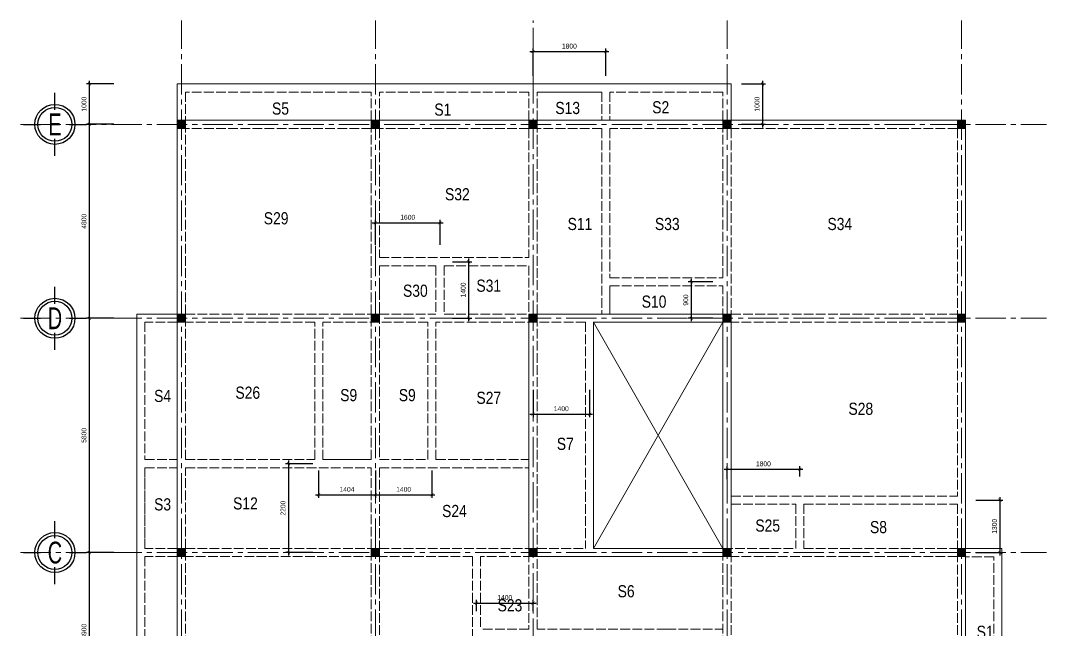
# Model space of a CAD drawing. Header units: inches. Extents: x 1604615 to 1925968, y -294302 to 52467.
# Drawn here: x 1792252 to 1817633, y -251086 to -236011 of the extents above; entities that cross this region are included whole.
import ezdxf
from ezdxf.enums import TextEntityAlignment as Align

# ---------------------------------------------------------------- set-up
doc = ezdxf.new("R2010")
doc.units = ezdxf.units.IN
doc.header["$LTSCALE"] = 20
doc.header["$MEASUREMENT"] = 0
for name, pattern in [('ACAD_ISO02W100', [15, 12, -3]), ('ACAD_ISO03W100', [30, 12, -18]), ('CENTER2', [1.125, 0.75, -0.125, 0.125, -0.125])]:
    doc.linetypes.add(name, pattern=pattern)
doc.layers.get('0').update_dxf_attribs({"lineweight": 13})
for name, color, linetype, lineweight in [('kich thuoc', 8, 'Continuous', 13), ('net dut', 7, 'Continuous', 9), ('truc', 16, 'CENTER2', 9)]:
    doc.layers.add(name, color=color, linetype=linetype, lineweight=lineweight)
doc.layers.add('TEXT2', color=4, linetype='Continuous')
doc.styles.add('chu', font='VHELVCN.TTF')
doc.styles.add('text', font='ARIALN.TTF')
doc.dimstyles.new('100THEPMU', dxfattribs={"dimtxt": 120, "dimasz": 75, "dimexe": 75, "dimexo": 250, "dimgap": 75, "dimtad": 1, "dimdec": 0, "dimzin": 4, "dimdsep": 46, "dimtxsty": 'Standard', "dimblk": 'ARCHTICK', "dimcen": 10, "dimdle": 75, "dimadec": 0, "dimazin": 0, "dimtfac": 1, "dimtdec": 0, "dimtix": 1, "dimtofl": 0, "dimtmove": 1, "dimatfit": 3, "dimfxl": 600, "dimfxlon": 1, "dimtolj": 1, "dimtzin": 0, "dimarcsym": 0})

# ---------------------------------------------------------------- blocks, each defined once
blk = doc.blocks.new('_ArchTick')
at = {"color": 0, "linetype": 'ByBlock', "const_width": 0.15}
blk.add_lwpolyline([(-0.5, -0.5), (0.5, 0.5)], dxfattribs=at)
blk = doc.blocks.new('*D518')
at = {"layer": 'Defpoints', "color": 0}
for p in [(1793957, -249181), (1796130, -249181), (1796130, -253081)]:
    blk.add_point(p, dxfattribs=at)
at = {"layer": 'kich thuoc', "color": 0, "lineweight": -2}
for p, q in [((1794557, -249181), (1793882, -249181)), ((1793957, -253156), (1793957, -249106)), ((1794557, -253081), (1793882, -253081))]:
    blk.add_line(p, q, dxfattribs=at)
at = {"layer": 'kich thuoc', "color": 0, "lineweight": -2, "xscale": 75, "yscale": 75, "zscale": 75}
for p, rotation in [((1793957, -249181), 90), ((1793957, -253081), 270)]:
    blk.add_blockref('_ArchTick', p, dxfattribs=dict(at, rotation=rotation))
at = {"layer": 'kich thuoc', "color": 0, "insert": (1793822, -251131), "char_height": 120, "attachment_point": 5, "rotation": 90}
blk.add_mtext('\\A1;3900', dxfattribs=at)
blk = doc.blocks.new('*D519')
at = {"layer": 'Defpoints', "color": 0}
for p in [(1793957, -243381), (1796130, -243381), (1796130, -249181)]:
    blk.add_point(p, dxfattribs=at)
at = {"layer": 'kich thuoc', "color": 0, "lineweight": -2}
for p, q in [((1794557, -243381), (1793882, -243381)), ((1793957, -249256), (1793957, -243306)), ((1794557, -249181), (1793882, -249181))]:
    blk.add_line(p, q, dxfattribs=at)
at = {"layer": 'kich thuoc', "color": 0, "lineweight": -2, "xscale": 75, "yscale": 75, "zscale": 75}
for p, rotation in [((1793957, -243381), 90), ((1793957, -249181), 270)]:
    blk.add_blockref('_ArchTick', p, dxfattribs=dict(at, rotation=rotation))
at = {"layer": 'kich thuoc', "color": 0, "insert": (1793822, -246281), "char_height": 120, "attachment_point": 5, "rotation": 90}
blk.add_mtext('\\A1;5800', dxfattribs=at)
blk = doc.blocks.new('*D520')
at = {"layer": 'Defpoints', "color": 0}
for p in [(1793957, -238581), (1796130, -238581), (1796130, -243381)]:
    blk.add_point(p, dxfattribs=at)
at = {"layer": 'kich thuoc', "color": 0, "lineweight": -2}
for p, q in [((1794557, -238581), (1793882, -238581)), ((1793957, -243456), (1793957, -238506)), ((1794557, -243381), (1793882, -243381))]:
    blk.add_line(p, q, dxfattribs=at)
at = {"layer": 'kich thuoc', "color": 0, "lineweight": -2, "xscale": 75, "yscale": 75, "zscale": 75}
for p, rotation in [((1793957, -238581), 90), ((1793957, -243381), 270)]:
    blk.add_blockref('_ArchTick', p, dxfattribs=dict(at, rotation=rotation))
at = {"layer": 'kich thuoc', "color": 0, "insert": (1793822, -240981), "char_height": 120, "attachment_point": 5, "rotation": 90}
blk.add_mtext('\\A1;4800', dxfattribs=at)
blk = doc.blocks.new('*D521')
at = {"layer": 'Defpoints', "color": 0}
for p in [(1793957, -237581), (1796130, -237581), (1796130, -238581)]:
    blk.add_point(p, dxfattribs=at)
at = {"layer": 'kich thuoc', "color": 0, "lineweight": -2}
for p, q in [((1793957, -238656), (1793957, -237506)), ((1794557, -237581), (1793882, -237581)), ((1794557, -238581), (1793882, -238581))]:
    blk.add_line(p, q, dxfattribs=at)
at = {"layer": 'kich thuoc', "color": 0, "lineweight": -2, "xscale": 75, "yscale": 75, "zscale": 75}
for p, rotation in [((1793957, -237581), 90), ((1793957, -238581), 270)]:
    blk.add_blockref('_ArchTick', p, dxfattribs=dict(at, rotation=rotation))
at = {"layer": 'kich thuoc', "color": 0, "insert": (1793822, -238081), "char_height": 120, "attachment_point": 5, "rotation": 90}
blk.add_mtext('\\A1;1000', dxfattribs=at)
blk = doc.blocks.new('*D525')
at = {"layer": 'Defpoints', "color": 0}
for p in [(1804930, -250430), (1803530, -250880), (1804930, -250880)]:
    blk.add_point(p, dxfattribs=at)
at = {"layer": 'kich thuoc', "color": 0, "lineweight": -2}
for p, q in [((1803455, -250430), (1805005, -250430)), ((1803530, -250630), (1803530, -250355)), ((1804930, -250630), (1804930, -250355))]:
    blk.add_line(p, q, dxfattribs=at)
at = {"layer": 'kich thuoc', "color": 0, "lineweight": -2, "xscale": 75, "yscale": 75, "zscale": 75, "rotation": 180}
blk.add_blockref('_ArchTick', (1803530, -250430), dxfattribs=at)
at = {"layer": 'kich thuoc', "color": 0, "lineweight": -2, "xscale": 75, "yscale": 75, "zscale": 75}
blk.add_blockref('_ArchTick', (1804930, -250430), dxfattribs=at)
at = {"layer": 'kich thuoc', "color": 0, "insert": (1804230, -250295), "char_height": 120, "attachment_point": 5}
blk.add_mtext('\\A1;1400', dxfattribs=at)
blk = doc.blocks.new('*D526')
at = {"layer": 'Defpoints', "color": 0}
for p in [(1815430, -247881), (1815430, -249181), (1816482, -249181)]:
    blk.add_point(p, dxfattribs=at)
at = {"layer": 'kich thuoc', "color": 0, "lineweight": -2}
for p, q in [((1815882, -247881), (1816557, -247881)), ((1816482, -247806), (1816482, -249256)), ((1815882, -249181), (1816557, -249181))]:
    blk.add_line(p, q, dxfattribs=at)
at = {"layer": 'kich thuoc', "color": 0, "lineweight": -2, "xscale": 75, "yscale": 75, "zscale": 75}
for p, rotation in [((1816482, -247881), 90), ((1816482, -249181), 270)]:
    blk.add_blockref('_ArchTick', p, dxfattribs=dict(at, rotation=rotation))
at = {"layer": 'kich thuoc', "color": 0, "insert": (1816347, -248531), "char_height": 120, "attachment_point": 5, "rotation": 90}
blk.add_mtext('\\A1;1300', dxfattribs=at)
blk = doc.blocks.new('*D527')
at = {"layer": 'Defpoints', "color": 0}
for p in [(1811530, -247120), (1809730, -247613), (1811530, -247545)]:
    blk.add_point(p, dxfattribs=at)
at = {"layer": 'kich thuoc', "color": 0, "lineweight": -2}
for p, q in [((1809655, -247120), (1811605, -247120)), ((1809730, -247363), (1809730, -247045)), ((1811530, -247295), (1811530, -247045))]:
    blk.add_line(p, q, dxfattribs=at)
at = {"layer": 'kich thuoc', "color": 0, "lineweight": -2, "xscale": 75, "yscale": 75, "zscale": 75, "rotation": 180}
blk.add_blockref('_ArchTick', (1809730, -247120), dxfattribs=at)
at = {"layer": 'kich thuoc', "color": 0, "lineweight": -2, "xscale": 75, "yscale": 75, "zscale": 75}
blk.add_blockref('_ArchTick', (1811530, -247120), dxfattribs=at)
at = {"layer": 'kich thuoc', "color": 0, "insert": (1810630, -246985), "char_height": 120, "attachment_point": 5}
blk.add_mtext('\\A1;1800', dxfattribs=at)
blk = doc.blocks.new('*D528')
at = {"layer": 'Defpoints', "color": 0}
for p in [(1804930, -244856), (1806330, -244856), (1806330, -245756)]:
    blk.add_point(p, dxfattribs=at)
at = {"layer": 'kich thuoc', "color": 0, "lineweight": -2}
for p, q in [((1804930, -245156), (1804930, -245831)), ((1806330, -245156), (1806330, -245831)), ((1804855, -245756), (1806405, -245756))]:
    blk.add_line(p, q, dxfattribs=at)
at = {"layer": 'kich thuoc', "color": 0, "lineweight": -2, "xscale": 75, "yscale": 75, "zscale": 75, "rotation": 180}
blk.add_blockref('_ArchTick', (1804930, -245756), dxfattribs=at)
at = {"layer": 'kich thuoc', "color": 0, "lineweight": -2, "xscale": 75, "yscale": 75, "zscale": 75}
blk.add_blockref('_ArchTick', (1806330, -245756), dxfattribs=at)
at = {"layer": 'kich thuoc', "color": 0, "insert": (1805630, -245621), "char_height": 120, "attachment_point": 5}
blk.add_mtext('\\A1;1400', dxfattribs=at)
blk = doc.blocks.new('*D529')
at = {"layer": 'Defpoints', "color": 0}
for p in [(1801030, -246654), (1799626, -246854), (1801030, -247753)]:
    blk.add_point(p, dxfattribs=at)
at = {"layer": 'kich thuoc', "color": 0, "lineweight": -2}
for p, q in [((1799626, -247153), (1799626, -247828)), ((1801030, -247153), (1801030, -247828)), ((1799551, -247753), (1801105, -247753))]:
    blk.add_line(p, q, dxfattribs=at)
at = {"layer": 'kich thuoc', "color": 0, "lineweight": -2, "xscale": 75, "yscale": 75, "zscale": 75, "rotation": 180}
blk.add_blockref('_ArchTick', (1799626, -247753), dxfattribs=at)
at = {"layer": 'kich thuoc', "color": 0, "lineweight": -2, "xscale": 75, "yscale": 75, "zscale": 75}
blk.add_blockref('_ArchTick', (1801030, -247753), dxfattribs=at)
at = {"layer": 'kich thuoc', "color": 0, "insert": (1800328, -247618), "char_height": 120, "attachment_point": 5}
blk.add_mtext('\\A1;1404', dxfattribs=at)
blk = doc.blocks.new('*D530')
at = {"layer": 'Defpoints', "color": 0}
for p in [(1801030, -246654), (1802430, -246531), (1802430, -247753)]:
    blk.add_point(p, dxfattribs=at)
at = {"layer": 'kich thuoc', "color": 0, "lineweight": -2}
for p, q in [((1801030, -247153), (1801030, -247828)), ((1802430, -247153), (1802430, -247828)), ((1800955, -247753), (1802505, -247753))]:
    blk.add_line(p, q, dxfattribs=at)
at = {"layer": 'kich thuoc', "color": 0, "lineweight": -2, "xscale": 75, "yscale": 75, "zscale": 75, "rotation": 180}
blk.add_blockref('_ArchTick', (1801030, -247753), dxfattribs=at)
at = {"layer": 'kich thuoc', "color": 0, "lineweight": -2, "xscale": 75, "yscale": 75, "zscale": 75}
blk.add_blockref('_ArchTick', (1802430, -247753), dxfattribs=at)
at = {"layer": 'kich thuoc', "color": 0, "insert": (1801730, -247618), "char_height": 120, "attachment_point": 5}
blk.add_mtext('\\A1;1400', dxfattribs=at)
blk = doc.blocks.new('*D531')
at = {"layer": 'Defpoints', "color": 0}
for p in [(1800930, -246981), (1798880, -249181), (1800930, -249181)]:
    blk.add_point(p, dxfattribs=at)
at = {"layer": 'kich thuoc', "color": 0, "lineweight": -2}
for p, q in [((1798880, -246906), (1798880, -249256)), ((1799480, -246981), (1798805, -246981)), ((1799480, -249181), (1798805, -249181))]:
    blk.add_line(p, q, dxfattribs=at)
at = {"layer": 'kich thuoc', "color": 0, "lineweight": -2, "xscale": 75, "yscale": 75, "zscale": 75}
for p, rotation in [((1798880, -246981), 90), ((1798880, -249181), 270)]:
    blk.add_blockref('_ArchTick', p, dxfattribs=dict(at, rotation=rotation))
at = {"layer": 'kich thuoc', "color": 0, "insert": (1798745, -248081), "char_height": 120, "attachment_point": 5, "rotation": 90}
blk.add_mtext('\\A1;2200', dxfattribs=at)
blk = doc.blocks.new('*D532')
at = {"layer": 'Defpoints', "color": 0}
for p in [(1802689, -241981), (1802689, -243381), (1803338, -243381)]:
    blk.add_point(p, dxfattribs=at)
at = {"layer": 'kich thuoc', "color": 0, "lineweight": -2}
for p, q in [((1802939, -241981), (1803413, -241981)), ((1803338, -241906), (1803338, -243456)), ((1802939, -243381), (1803413, -243381))]:
    blk.add_line(p, q, dxfattribs=at)
at = {"layer": 'kich thuoc', "color": 0, "lineweight": -2, "xscale": 75, "yscale": 75, "zscale": 75}
for p, rotation in [((1803338, -241981), 90), ((1803338, -243381), 270)]:
    blk.add_blockref('_ArchTick', p, dxfattribs=dict(at, rotation=rotation))
at = {"layer": 'kich thuoc', "color": 0, "insert": (1803203, -242681), "char_height": 120, "attachment_point": 5, "rotation": 90}
blk.add_mtext('\\A1;1400', dxfattribs=at)
blk = doc.blocks.new('*D533')
at = {"layer": 'Defpoints', "color": 0}
for p in [(1802630, -241017), (1801030, -241818), (1802630, -241818)]:
    blk.add_point(p, dxfattribs=at)
at = {"layer": 'kich thuoc', "color": 0, "lineweight": -2}
for p, q in [((1800955, -241017), (1802705, -241017)), ((1801030, -241568), (1801030, -240942)), ((1802630, -241568), (1802630, -240942))]:
    blk.add_line(p, q, dxfattribs=at)
at = {"layer": 'kich thuoc', "color": 0, "lineweight": -2, "xscale": 75, "yscale": 75, "zscale": 75, "rotation": 180}
blk.add_blockref('_ArchTick', (1801030, -241017), dxfattribs=at)
at = {"layer": 'kich thuoc', "color": 0, "lineweight": -2, "xscale": 75, "yscale": 75, "zscale": 75}
blk.add_blockref('_ArchTick', (1802630, -241017), dxfattribs=at)
at = {"layer": 'kich thuoc', "color": 0, "insert": (1801830, -240882), "char_height": 120, "attachment_point": 5}
blk.add_mtext('\\A1;1600', dxfattribs=at)
blk = doc.blocks.new('*D534')
at = {"layer": 'Defpoints', "color": 0}
for p in [(1809630, -242481), (1808845, -243381), (1809630, -243381)]:
    blk.add_point(p, dxfattribs=at)
at = {"layer": 'kich thuoc', "color": 0, "lineweight": -2}
for p, q in [((1809380, -242481), (1808770, -242481)), ((1808845, -242406), (1808845, -243456)), ((1809380, -243381), (1808770, -243381))]:
    blk.add_line(p, q, dxfattribs=at)
at = {"layer": 'kich thuoc', "color": 0, "lineweight": -2, "xscale": 75, "yscale": 75, "zscale": 75}
for p, rotation in [((1808845, -242481), 90), ((1808845, -243381), 270)]:
    blk.add_blockref('_ArchTick', p, dxfattribs=dict(at, rotation=rotation))
at = {"layer": 'kich thuoc', "color": 0, "insert": (1808710, -242931), "char_height": 120, "attachment_point": 5, "rotation": 90}
blk.add_mtext('\\A1;900', dxfattribs=at)
blk = doc.blocks.new('*D535')
at = {"layer": 'Defpoints', "color": 0}
for p in [(1806730, -236781), (1806730, -237724), (1804930, -238481)]:
    blk.add_point(p, dxfattribs=at)
at = {"layer": 'kich thuoc', "color": 0, "lineweight": -2}
for p, q in [((1804855, -236781), (1806805, -236781)), ((1804930, -237381), (1804930, -236706)), ((1806730, -237381), (1806730, -236706))]:
    blk.add_line(p, q, dxfattribs=at)
at = {"layer": 'kich thuoc', "color": 0, "lineweight": -2, "xscale": 75, "yscale": 75, "zscale": 75, "rotation": 180}
blk.add_blockref('_ArchTick', (1804930, -236781), dxfattribs=at)
at = {"layer": 'kich thuoc', "color": 0, "lineweight": -2, "xscale": 75, "yscale": 75, "zscale": 75}
blk.add_blockref('_ArchTick', (1806730, -236781), dxfattribs=at)
at = {"layer": 'kich thuoc', "color": 0, "insert": (1805830, -236646), "char_height": 120, "attachment_point": 5}
blk.add_mtext('\\A1;1800', dxfattribs=at)
blk = doc.blocks.new('*D536')
at = {"layer": 'Defpoints', "color": 0}
for p in [(1809834, -237581), (1809834, -238581), (1810607, -238581)]:
    blk.add_point(p, dxfattribs=at)
at = {"layer": 'kich thuoc', "color": 0, "lineweight": -2}
for p, q in [((1810607, -237506), (1810607, -238656)), ((1810084, -237581), (1810682, -237581)), ((1810084, -238581), (1810682, -238581))]:
    blk.add_line(p, q, dxfattribs=at)
at = {"layer": 'kich thuoc', "color": 0, "lineweight": -2, "xscale": 75, "yscale": 75, "zscale": 75}
for p, rotation in [((1810607, -237581), 90), ((1810607, -238581), 270)]:
    blk.add_blockref('_ArchTick', p, dxfattribs=dict(at, rotation=rotation))
at = {"layer": 'kich thuoc', "color": 0, "insert": (1810472, -238081), "char_height": 120, "attachment_point": 5, "rotation": 90}
blk.add_mtext('\\A1;1000', dxfattribs=at)

msp = doc.modelspace()

# ---------------------------------------------------------------- linework, layer by layer
at = {"linetype": 'ACAD_ISO03W100'}
for points in [[(1796129.9, -238681.5), (1796329.9, -238681.5), (1796329.9, -238481.5), (1796129.9, -238481.5)], [(1800929.9, -238681.5), (1801129.9, -238681.5), (1801129.9, -238481.5), (1800929.9, -238481.5)], [(1804829.9, -238681.5), (1805029.9, -238681.5), (1805029.9, -238481.5), (1804829.9, -238481.5)], [(1809629.9, -238681.5), (1809829.9, -238681.5), (1809829.9, -238481.5), (1809629.9, -238481.5)], [(1815429.9, -238681.5), (1815629.9, -238681.5), (1815629.9, -238481.5), (1815429.9, -238481.5)], [(1796129.9, -243481.5), (1796329.9, -243481.5), (1796329.9, -243281.5), (1796129.9, -243281.5)], [(1800929.9, -243481.5), (1801129.9, -243481.5), (1801129.9, -243281.5), (1800929.9, -243281.5)], [(1804829.9, -243481.5), (1805029.9, -243481.5), (1805029.9, -243281.5), (1804829.9, -243281.5)], [(1809629.9, -243481.5), (1809829.9, -243481.5), (1809829.9, -243281.5), (1809629.9, -243281.5)], [(1815429.9, -243481.5), (1815629.9, -243481.5), (1815629.9, -243281.5), (1815429.9, -243281.5)], [(1796129.9, -249281.5), (1796329.9, -249281.5), (1796329.9, -249081.5), (1796129.9, -249081.5)], [(1800929.9, -249281.5), (1801129.9, -249281.5), (1801129.9, -249081.5), (1800929.9, -249081.5)], [(1804829.9, -249281.5), (1805029.9, -249281.5), (1805029.9, -249081.5), (1804829.9, -249081.5)], [(1809629.9, -249281.5), (1809829.9, -249281.5), (1809829.9, -249081.5), (1809629.9, -249081.5)], [(1815429.9, -249281.5), (1815629.9, -249281.5), (1815629.9, -249081.5), (1815429.9, -249081.5)]]:
    msp.add_lwpolyline(points, close=True, dxfattribs=at)
for points in [[(1796129.9, -238481.5), (1796329.9, -238481.5), (1796129.9, -238681.5), (1796329.9, -238681.5)], [(1800929.9, -238481.5), (1801129.9, -238481.5), (1800929.9, -238681.5), (1801129.9, -238681.5)], [(1804829.9, -238481.5), (1805029.9, -238481.5), (1804829.9, -238681.5), (1805029.9, -238681.5)], [(1809629.9, -238481.5), (1809829.9, -238481.5), (1809629.9, -238681.5), (1809829.9, -238681.5)], [(1815429.9, -238481.5), (1815629.9, -238481.5), (1815429.9, -238681.5), (1815629.9, -238681.5)], [(1796129.9, -243281.5), (1796329.9, -243281.5), (1796129.9, -243481.5), (1796329.9, -243481.5)], [(1800929.9, -243281.5), (1801129.9, -243281.5), (1800929.9, -243481.5), (1801129.9, -243481.5)], [(1804829.9, -243281.5), (1805029.9, -243281.5), (1804829.9, -243481.5), (1805029.9, -243481.5)], [(1809629.9, -243281.5), (1809829.9, -243281.5), (1809629.9, -243481.5), (1809829.9, -243481.5)], [(1815429.9, -243281.5), (1815629.9, -243281.5), (1815429.9, -243481.5), (1815629.9, -243481.5)], [(1796129.9, -249081.5), (1796329.9, -249081.5), (1796129.9, -249281.5), (1796329.9, -249281.5)], [(1800929.9, -249081.5), (1801129.9, -249081.5), (1800929.9, -249281.5), (1801129.9, -249281.5)], [(1804829.9, -249081.5), (1805029.9, -249081.5), (1804829.9, -249281.5), (1805029.9, -249281.5)], [(1809629.9, -249081.5), (1809829.9, -249081.5), (1809629.9, -249281.5), (1809829.9, -249281.5)], [(1815429.9, -249081.5), (1815629.9, -249081.5), (1815429.9, -249281.5), (1815629.9, -249281.5)]]:
    msp.add_solid(points, dxfattribs=at)
at = {"layer": 'net dut', "linetype": 'Continuous'}
for p, q in [((1796129.9, -238481.5), (1796129.9, -237581.5)), ((1796129.9, -237581.5), (1809834, -237581.5)), ((1809834, -237581.5), (1809834, -238481.5)), ((1809629.9, -238481.5), (1815429.9, -238481.5)), ((1796129.9, -238681.5), (1796129.9, -243481.5)), ((1815629.9, -249081.5), (1815629.9, -238681.5)), ((1795129.9, -253181.5), (1795129.9, -243281.3)), ((1795129.9, -243281.3), (1796129.9, -243281.3)), ((1806429.9, -243481.5), (1809629.9, -249081.5)), ((1806429.9, -249081.5), (1809629.9, -243481.5)), ((1815629.9, -249081.5), (1816529.9, -249081.5)), ((1816529.9, -257081.5), (1816529.9, -249081.5))]:
    msp.add_line(p, q, dxfattribs=at)
at = {"layer": 'net dut', "linetype": 'ACAD_ISO02W100'}
for p, q in [((1800929.9, -237781.5), (1796336.4, -237781.5)), ((1796336.4, -237781.5), (1796336.4, -238481.5)), ((1800929.9, -238481.5), (1800929.9, -237781.5)), ((1804829.9, -237781.5), (1801129.9, -237781.5)), ((1801129.9, -238481.5), (1801129.9, -237781.5)), ((1804829.9, -238481.5), (1804829.9, -237781.5)), ((1806629.9, -237781.5), (1805029.9, -237781.5)), ((1805029.9, -238481.5), (1805029.9, -237781.5)), ((1805029.9, -237781.5), (1806629.9, -237781.5)), ((1806629.9, -237781.5), (1806629.9, -238481.5)), ((1809629.9, -237781.5), (1806829.9, -237781.5)), ((1806829.9, -237781.5), (1806829.9, -238481.5)), ((1809629.9, -238481.5), (1809629.9, -237781.5)), ((1809629.9, -238481.5), (1806829.9, -238481.5)), ((1796329.9, -246881.5), (1796329.9, -238681.5)), ((1806629.9, -238681.5), (1806629.9, -243281.5)), ((1815429.9, -238681.5), (1806829.9, -238681.5)), ((1806829.9, -238681.5), (1806829.9, -242381.5)), ((1815429.9, -238681.5), (1815429.9, -247781.5)), ((1801129.9, -241881.5), (1804829.9, -241881.5)), ((1801129.9, -242081.5), (1802529.9, -242081.5)), ((1802529.9, -242081.5), (1802529.9, -243281.5)), ((1802729.9, -242081.5), (1804829.9, -242081.5)), ((1802729.9, -242081.5), (1802729.9, -243281.5)), ((1806829.9, -242381.5), (1809629.9, -242381.5)), ((1806829.9, -242581.5), (1806829.9, -243281.5)), ((1806829.9, -243281.5), (1806829.9, -242581.5)), ((1806829.9, -242581.5), (1809629.9, -242581.5)), ((1796129.9, -243481.5), (1795329.9, -243481.5)), ((1795329.9, -243481.5), (1795329.9, -246881.5)), ((1796129.9, -243481.5), (1796129.9, -246881.5)), ((1799529.9, -246881.5), (1799529.9, -243481.5)), ((1799729.9, -246881.5), (1799729.9, -243481.5)), ((1802329.9, -246881.5), (1802329.9, -243481.5)), ((1802529.9, -246881.5), (1802529.9, -243481.5)), ((1806229.9, -243481.5), (1806229.9, -249081.5)), ((1806429.9, -243481.5), (1806429.9, -249081.5)), ((1795329.9, -246881.5), (1796129.9, -246881.5)), ((1796329.9, -246881.5), (1799529.9, -246881.5)), ((1799729.9, -246881.5), (1800929.9, -246881.5)), ((1800929.9, -246881.5), (1799729.9, -246881.5)), ((1801129.9, -246881.5), (1802329.9, -246881.5)), ((1802529.9, -246881.5), (1804829.9, -246881.5)), ((1795329.9, -247081.5), (1795329.9, -249081.5)), ((1795329.9, -249081.5), (1795329.9, -247081.5)), ((1795329.9, -247081.5), (1796129.9, -247081.5)), ((1796129.9, -247081.5), (1796129.9, -252981.5)), ((1796329.9, -256881.5), (1796329.9, -247081.5)), ((1796329.9, -247081.5), (1800929.9, -247081.5)), ((1800929.9, -256881.5), (1800929.9, -247081.5)), ((1801129.9, -247081.5), (1801129.9, -256881.5)), ((1801129.9, -247081.5), (1804829.9, -247081.5)), ((1809829.9, -247781.5), (1815429.9, -247781.5)), ((1809829.9, -247981.5), (1811429.9, -247981.5)), ((1811429.9, -247981.5), (1811429.9, -249081.5)), ((1811629.9, -247981.5), (1815429.9, -247981.5)), ((1811629.9, -247981.5), (1811629.9, -249081.5)), ((1815429.9, -247981.5), (1815429.9, -256881.5)), ((1796129.9, -249081.5), (1795329.9, -249081.5)), ((1795329.9, -249281.5), (1795329.9, -252981.5)), ((1796129.9, -249281.5), (1795329.9, -249281.5)), ((1803429.9, -249281.5), (1803429.9, -252981.5)), ((1803629.9, -249281.5), (1803629.9, -251079.4)), ((1816329.9, -249289.7), (1815629.9, -249289.7)), ((1815629.9, -256881.5), (1815629.9, -249289.7)), ((1816329.9, -252981.5), (1816329.9, -249289.7)), ((1804829.9, -251079.4), (1803629.9, -251079.4)), ((1808229.9, -251081.5), (1805029.9, -251081.5)), ((1808229.9, -251081.5), (1809629.9, -251081.5))]:
    msp.add_line(p, q, dxfattribs=at)
at = {"layer": 'net dut', "linetype": 'ACAD_ISO03W100'}
for p, q in [((1815429.9, -238481.5), (1815429.9, -238681.5)), ((1796329.9, -238681.5), (1796129.9, -238681.5)), ((1815629.9, -238681.5), (1815429.9, -238681.5)), ((1801129.9, -243281.5), (1801129.9, -242081.5))]:
    msp.add_line(p, q, dxfattribs=at)
at = {"layer": 'net dut'}
for p, q in [((1806429.9, -243481.5), (1809655, -243481.5)), ((1806429.9, -249081.5), (1806429.9, -243528.4)), ((1809629.9, -243528.4), (1809629.9, -249081.5)), ((1809629.9, -249081.5), (1806429.9, -249081.5))]:
    msp.add_line(p, q, dxfattribs=at)
for points in [[(1796129.9, -238481.5), (1815629.9, -238481.5), (1815629.9, -257081.5), (1796129.9, -257081.5)], [(1804829.9, -243281.5), (1809829.9, -243281.5), (1809829.9, -249281.5), (1804829.9, -249281.5)]]:
    msp.add_lwpolyline(points, close=True, dxfattribs=at)
at = {"layer": 'net dut', "linetype": 'ACAD_ISO02W100'}
for points in [[(1806629.9, -238681.5), (1796329.9, -238681.5), (1796329.9, -238481.5), (1806629.9, -238481.5)], [(1800929.9, -246881.5), (1800929.9, -238681.5), (1801129.9, -238681.5), (1801129.9, -241881.5)], [(1805029.9, -251081.5), (1805029.9, -238681.5), (1804829.9, -238681.5), (1804829.9, -241881.5)], [(1809629.9, -242381.5), (1809629.9, -238681.5), (1809829.9, -238681.5), (1809829.9, -247781.5)], [(1801129.9, -242081.5), (1801129.9, -246881.5)], [(1804829.9, -242081.5), (1804829.9, -246881.5)], [(1809829.9, -247981.5), (1809829.9, -256881.5), (1809629.9, -256881.5), (1809629.9, -242581.5)], [(1799529.9, -243481.5), (1796329.9, -243481.5), (1796329.9, -243281.5), (1802529.9, -243281.5)], [(1802729.9, -243281.5), (1806629.9, -243281.5)], [(1806829.9, -243281.5), (1815429.9, -243281.5), (1815429.9, -243481.5), (1806629.9, -243481.5)], [(1802329.9, -243481.5), (1799729.9, -243481.5)], [(1806229.9, -243481.5), (1802529.9, -243481.5)], [(1804829.9, -247081.5), (1804829.9, -251079.4)], [(1803429.9, -249281.5), (1796329.9, -249281.5), (1796329.9, -249081.5), (1806229.9, -249081.5)], [(1811629.9, -249081.5), (1815429.9, -249081.5), (1815429.9, -249281.5), (1803629.9, -249281.5)], [(1806629.9, -249081.5), (1811429.9, -249081.5)]]:
    msp.add_lwpolyline(points, dxfattribs=at)
at = {"layer": 'TEXT2'}
for p, q in [((1793102.2, -238221.5), (1793102.2, -237801.5)), ((1792322.2, -238581.5), (1792742.2, -238581.5)), ((1793462.2, -238581.5), (1793882.2, -238581.5)), ((1793102.2, -239361.5), (1793102.2, -238941.5)), ((1793102.2, -243021.5), (1793102.2, -242601.5)), ((1792322.2, -243381.5), (1792742.2, -243381.5)), ((1793462.2, -243381.5), (1793882.2, -243381.5)), ((1793102.2, -244161.5), (1793102.2, -243741.5)), ((1793102.2, -248821.5), (1793102.2, -248401.5)), ((1792322.2, -249181.5), (1792742.2, -249181.5)), ((1793462.2, -249181.5), (1793882.2, -249181.5)), ((1793102.2, -249961.5), (1793102.2, -249541.5))]:
    msp.add_line(p, q, dxfattribs=at)
for centre, radius in [((1793102.2, -238581.5), 495), ((1793102.2, -238581.5), 420), ((1793102.2, -243381.5), 495), ((1793102.2, -243381.5), 420), ((1793102.2, -249181.5), 495), ((1793102.2, -249181.5), 420)]:
    msp.add_circle(centre, radius, dxfattribs=at)
at = {"layer": 'truc', "ltscale": 50}
for p, q in [((1796229.9, -259215.6), (1796229.9, -236011.2)), ((1801029.9, -259215.6), (1801029.9, -236011.2)), ((1804929.9, -258315.6), (1804929.9, -236011.2)), ((1809729.9, -259215.6), (1809729.9, -236011.2)), ((1815529.9, -259215.6), (1815529.9, -236011.2)), ((1792251.5, -238581.5), (1817632.8, -238581.5)), ((1792251.5, -243381.5), (1817632.8, -243381.5)), ((1792251.5, -249181.5), (1817632.8, -249181.5))]:
    msp.add_line(p, q, dxfattribs=at)

# ---------------------------------------------------------------- texts
at = {"color": 1, "char_height": 300, "width": 363.074, "attachment_point": 1, "style": 'chu'}
for s, insert in [('S5', (1798473.3, -238040.6)), ('S1', (1802489.5, -238066)), ('S13', (1805482.7, -238026.6)), ('S2', (1807879.2, -238008.7)), ('S32', (1802753.1, -240162.2)), ('S29', (1798269.9, -240756.9)), ('S11', (1805786.1, -240897.9)), ('S33', (1807946.5, -240897.9)), ('S34', (1812214.3, -240897.9)), ('S30', (1801713.9, -242549.7)), ('S31', (1803530, -242425)), ('S10', (1807618.9, -242819.7)), ('S4', (1795556.4, -245154.1)), ('S26', (1797567.9, -245073.8)), ('S9', (1800160.2, -245134.6)), ('S9', (1801609.6, -245134.6)), ('S27', (1803530, -245200.9)), ('S28', (1812733.6, -245472.3)), ('S7', (1805518.9, -246340.1)), ('S3', (1795556.4, -247838.3)), ('S12', (1797510, -247814.8)), ('S24', (1802681.3, -248003)), ('S25', (1810430.5, -248363.1)), ('S8', (1813266.5, -248400.9)), ('S6', (1807022.9, -249988.6)), ('S23', (1804053.8, -250336.8)), ('S1', (1815906.4, -250992.7))]:
    msp.add_mtext(s, dxfattribs=dict(at, insert=insert))
at = {"layer": 'TEXT2', "style": 'text', "width": 0.8}
for tag, p in [('E', (1793102.2, -238581.5)), ('D', (1793102.2, -243381.5)), ('C', (1793102.2, -249181.5))]:
    msp.add_attdef(tag, text='1', height=540, dxfattribs=at).set_placement(p, align=Align.MIDDLE_CENTER)

# ---------------------------------------------------------------- dimensions: what is measured, and where the dimension line sits
at = {"layer": 'kich thuoc'}
for base, p1, p2, picture, middle in [((1806729.9, -236781.5), (1804929.9, -238481.5), (1806729.9, -237723.9), '*D535', (1805829.9, -236646.5)), ((1802629.9, -241016.9), (1801029.9, -241818.3), (1802629.9, -241818.3), '*D533', (1801829.9, -240881.9)), ((1806329.9, -245756.4), (1804929.9, -244856.4), (1806329.9, -244856.4), '*D528', (1805629.9, -245621.4)), ((1801029.9, -247753.5), (1799625.9, -246853.6), (1801029.9, -246653.6), '*D529', (1800327.9, -247618.5)), ((1802429.9, -247753.5), (1801029.9, -246653.6), (1802429.9, -246531.2), '*D530', (1801729.9, -247618.5)), ((1811529.9, -247120.4), (1809729.9, -247613.4), (1811529.9, -247545.2), '*D527', (1810629.9, -246985.4)), ((1804929.9, -250430.4), (1803529.9, -250880.4), (1804929.9, -250880.4), '*D525', (1804229.9, -250295.4))]:
    dim = msp.add_linear_dim(base=base, p1=p1, p2=p2, dimstyle='100THEPMU', dxfattribs=at)
    dim.commit()
    dim.dimension.update_dxf_attribs({"geometry": picture, "text_midpoint": middle})
for base, p1, p2, picture, middle in [((1793957.2, -237581.5), (1796129.9, -238581.5), (1796129.9, -237581.5), '*D521', (1793822.2, -238081.5)), ((1810607.3, -238581.5), (1809834, -237581.5), (1809834, -238581.5), '*D536', (1810472.3, -238081.5)), ((1793957.2, -238581.5), (1796129.9, -243381.5), (1796129.9, -238581.5), '*D520', (1793822.2, -240981.5)), ((1803338.4, -243381.5), (1802688.9, -241981.5), (1802688.9, -243381.5), '*D532', (1803203.4, -242681.5)), ((1808845.3, -243381.5), (1809629.9, -242481.5), (1809629.9, -243381.5), '*D534', (1808710.3, -242931.5)), ((1793957.2, -243381.5), (1796129.9, -249181.5), (1796129.9, -243381.5), '*D519', (1793822.2, -246281.5)), ((1798879.9, -249181.5), (1800929.9, -246981.5), (1800929.9, -249181.5), '*D531', (1798744.9, -248081.5)), ((1816482, -249181.5), (1815429.9, -247881.5), (1815429.9, -249181.5), '*D526', (1816347, -248531.5)), ((1793957.2, -249181.5), (1796129.9, -253081.5), (1796129.9, -249181.5), '*D518', (1793822.2, -251131.5))]:
    dim = msp.add_linear_dim(base=base, p1=p1, p2=p2, angle=90, dimstyle='100THEPMU', dxfattribs=at)
    dim.commit()
    dim.dimension.update_dxf_attribs({"geometry": picture, "text_midpoint": middle})

doc.saveas('drawing.dxf')
